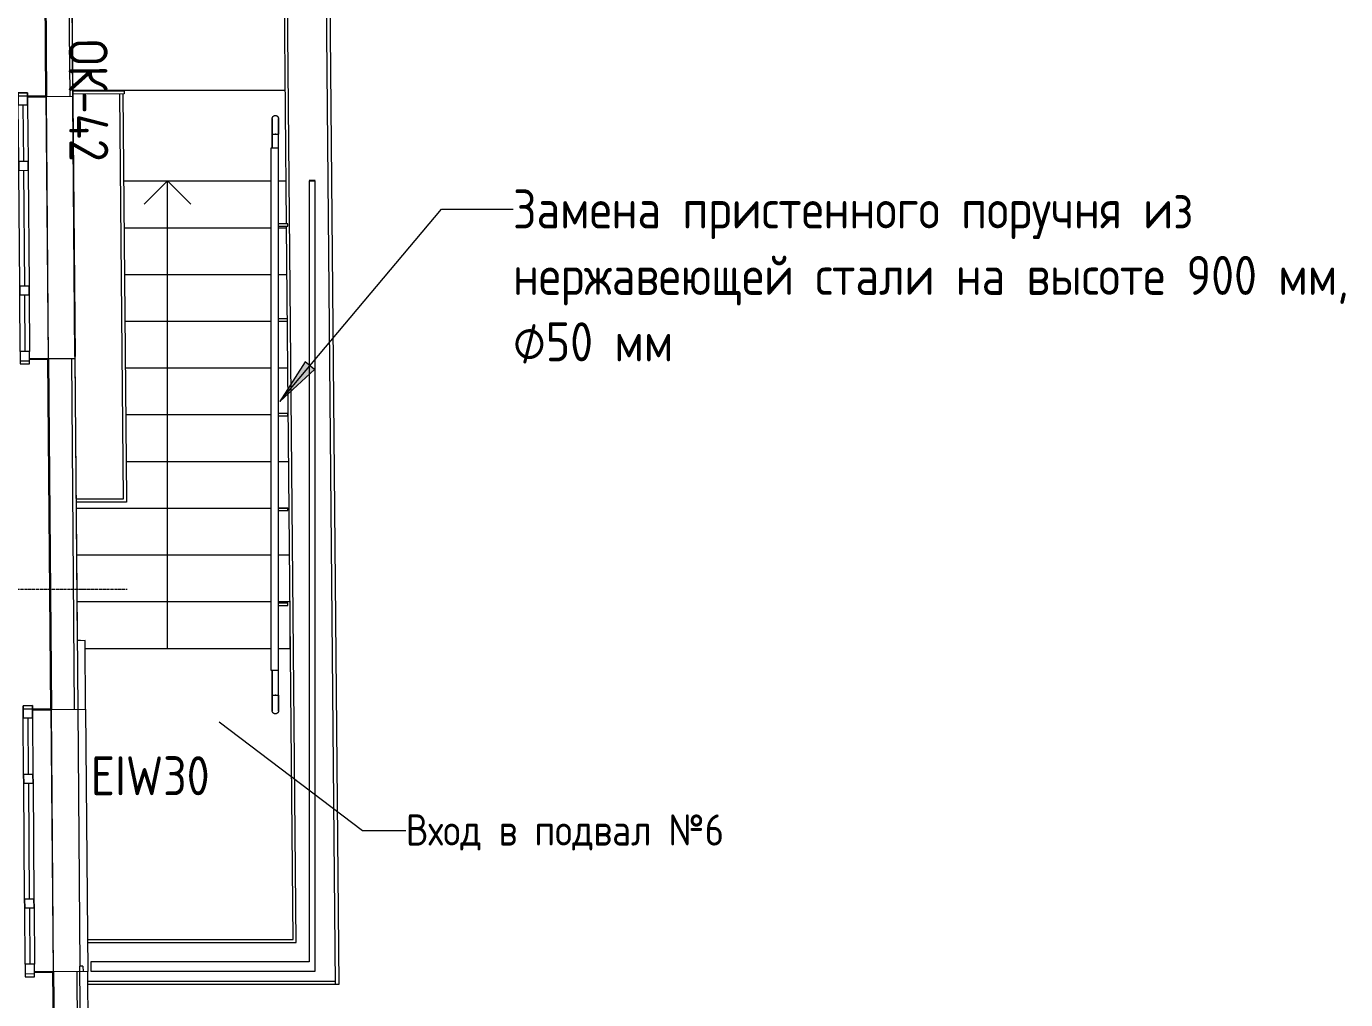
# Model space of a CAD drawing. Header units: millimetres. Extents: x -11345 to 411485, y -9810 to 73012.
# Drawn here: x 87412 to 95874, y 17611 to 23857 of the extents above; entities that cross this region are included whole.
import ezdxf

# ---------------------------------------------------------------- set-up
doc = ezdxf.new("R2010")
doc.units = ezdxf.units.MM
doc.linetypes.add('ADSK_Линия сетки', pattern=[25, 20, -2.5, 0, -2.5])
for name, color, linetype, lineweight in [('_ Окна', 7, 'Continuous', 9), ('Аннотация', 7, 'Continuous', 18), ('Лестницы', 7, 'Continuous', 9), ('Марки окон', 7, 'Continuous', 20), ('Ограждение', 7, 'Continuous', 9), ('Окна', 7, 'Continuous', 9), ('Оси', 253, 'Continuous', 9), ('Перекрытие', 7, 'Continuous', 9), ('Стены внутренние', 7, 'Continuous', 18), ('Стены наружные', 7, 'Continuous', 18), ('Стены несущие', 7, 'Continuous', 30), ('Стены отделка', 7, 'Continuous', 30), ('Стены штриховка', 7, 'Continuous', 9), ('Стрелки вверх', 7, 'Continuous', 18)]:
    doc.layers.add(name, color=color, linetype=linetype, lineweight=lineweight)
doc.layers.add('PDF _Линии', color=7, linetype='Continuous')
doc.layers.add('Линии', color=7, linetype='Continuous', lineweight=9, true_color=0x00a600)
doc.styles.add('GOST Common_2', font='GOST_Common.ttf', dxfattribs={"width": 0.9, "height": 250})
doc.styles.add('GOST Common_6', font='GOST_Common.ttf', dxfattribs={"width": 0.9, "height": 200})

# ---------------------------------------------------------------- blocks, each defined once
blk = doc.blocks.new('окно трехпол с фрамугой - 1700-2320_h___нов_ ок42 ЕIW30-6531922-План 1-го этажа')
at = {"layer": '_ Окна', "lineweight": 18}
for p, q in [((-870, 75), (-870, 135)), ((-870, 135), (-790, 135)), ((-790, 135), (-790, 75)), ((-430, 75), (-430, 135)), ((-430, 135), (-370, 135)), ((-370, 135), (-370, 75)), ((370, 75), (370, 135)), ((370, 135), (430, 135)), ((430, 135), (430, 75)), ((790, 135), (790, 75)), ((870, 135), (790, 135)), ((870, 75), (870, 135)), ((-790, 75), (-870, 75)), ((-370, 75), (-430, 75)), ((430, 75), (370, 75)), ((790, 75), (870, 75))]:
    blk.add_line(p, q, dxfattribs=at)
at = {"layer": '_ Окна'}
for p, q in [((-850, 75), (-850, 135)), ((-790, 105), (-430, 105)), ((-370, 105), (370, 105)), ((430, 105), (790, 105)), ((850, 75), (850, 135))]:
    blk.add_line(p, q, dxfattribs=at)
at = {"layer": 'Окна'}
for p, q in [((-870, 135), (-870, 75)), ((-790, 135), (-870, 135)), ((-790, 135), (-430, 135)), ((-370, 135), (-430, 135)), ((-370, 135), (370, 135)), ((430, 135), (370, 135)), ((430, 135), (790, 135)), ((870, 135), (790, 135)), ((870, 75), (870, 135)), ((-870, 75), (-790, 75)), ((-430, 75), (-790, 75)), ((-430, 75), (-370, 75)), ((370, 75), (-370, 75)), ((370, 75), (430, 75)), ((790, 75), (430, 75)), ((790, 75), (870, 75))]:
    blk.add_line(p, q, dxfattribs=at)
blk = doc.blocks.new('окно трехпол с фрамугой - 1700-2320_h___нов_ ок42 ЕIW30-V40-План 1-го этажа')
at = {"layer": '_ Окна', "lineweight": 18}
for p, q in [((-870, 75), (-870, 135)), ((-870, 135), (-790, 135)), ((-790, 135), (-790, 75)), ((-430, 75), (-430, 135)), ((-430, 135), (-370, 135)), ((-370, 135), (-370, 75)), ((370, 75), (370, 135)), ((370, 135), (430, 135)), ((430, 135), (430, 75)), ((790, 135), (790, 75)), ((870, 135), (790, 135)), ((870, 75), (870, 135)), ((-790, 75), (-870, 75)), ((-370, 75), (-430, 75)), ((430, 75), (370, 75)), ((790, 75), (870, 75))]:
    blk.add_line(p, q, dxfattribs=at)
at = {"layer": '_ Окна'}
for p, q in [((-850, 75), (-850, 135)), ((-790, 105), (-430, 105)), ((-370, 105), (370, 105)), ((430, 105), (790, 105)), ((850, 75), (850, 135))]:
    blk.add_line(p, q, dxfattribs=at)
at = {"layer": 'Окна'}
for p, q in [((-870, 135), (-870, 75)), ((-790, 135), (-870, 135)), ((-790, 135), (-430, 135)), ((-370, 135), (-430, 135)), ((-370, 135), (370, 135)), ((430, 135), (370, 135)), ((430, 135), (790, 135)), ((870, 135), (790, 135)), ((870, 75), (870, 135)), ((-870, 75), (-790, 75)), ((-430, 75), (-790, 75)), ((-430, 75), (-370, 75)), ((370, 75), (-370, 75)), ((370, 75), (430, 75)), ((790, 75), (430, 75)), ((790, 75), (870, 75))]:
    blk.add_line(p, q, dxfattribs=at)
blk = doc.blocks.new('Тип верхнего поручня - Верхний поручень_Внутренний_-6634696-План 1-го этажа')
at = {"layer": 'Ограждение'}
for p, q in [((56935.4, 23165), (56935.4, 23076.2)), ((56957.7, 23165), (56953.1, 23165)), ((56975.4, 23076.2), (56975.4, 23165)), ((56935.4, 19725), (56935.4, 19565)), ((56975.4, 19565), (56975.4, 19725)), ((56953.1, 19565), (56957.7, 19565))]:
    blk.add_line(p, q, dxfattribs=at)
blk = doc.blocks.new('Тип верхнего поручня - D40 шаг 200-16091-План 1-го этажа')
at = {"layer": 'Ограждение'}
for p, q in [((0, 2.3), (0, 0)), ((0, 0), (0, -2.3))]:
    blk.add_line(p, q, dxfattribs=at)
at = {"layer": 'Ограждение', "flags": 128}
for points in [[(0, 20), (4, 20), (8, 20), (12, 20), (15.9, 20), (19.9, 20), (23.8, 20), (27.6, 20), (31.5, 20), (35.2, 20), (38.9, 20), (42.6, 20), (46.2, 20), (49.7, 20), (53.1, 20), (56.5, 20), (59.7, 20), (62.9, 20), (65.9, 20), (68.9, 20), (71.7, 20), (74.5, 20), (77.1, 20), (79.6, 20), (81.9, 20), (84.1, 20), (86.2, 20), (88.2, 20), (90, 20), (91.7, 20), (93.2, 20), (94.6, 20), (95.8, 20), (96.9, 20), (97.8, 20), (98.5, 20), (99.1, 20), (99.6, 20), (99.9, 20), (100, 20), (100, 20)], [(100, 20), (99.9, 20), (99.7, 20), (99.3, 20), (98.7, 20), (98, 20), (97.1, 20), (96.1, 20), (94.9, 20), (93.6, 20), (92.1, 20), (90.5, 20), (88.7, 20), (86.8, 20), (84.7, 20), (82.5, 20), (80.2, 20), (77.8, 20), (75.2, 20), (72.5, 20), (69.7, 20), (66.7, 20), (63.7, 20), (60.6, 20), (57.4, 20), (54, 20), (50.6, 20), (47.1, 20), (43.6, 20), (39.9, 20), (36.2, 20), (32.5, 20), (28.7, 20), (24.8, 20), (20.9, 20), (17, 20), (13, 20), (9.1, 20), (5.1, 20), (1.1, 20), (0, 20)], [(100, 20), (100.8, 20), (101.6, 19.9), (102.4, 19.9), (103.2, 19.7), (104, 19.6), (104.8, 19.4), (105.5, 19.2), (106.3, 19), (107, 18.7), (107.8, 18.4), (108.5, 18.1), (109.2, 17.7), (109.9, 17.4), (110.6, 16.9), (111.3, 16.5), (111.9, 16), (112.6, 15.6), (113.2, 15), (113.8, 14.5), (114.3, 13.9), (114.9, 13.3), (115.4, 12.7), (115.9, 12.1), (116.4, 11.5), (116.8, 10.8), (117.2, 10.1), (117.6, 9.4), (118, 8.7), (118.3, 8), (118.6, 7.2), (118.9, 6.5), (119.2, 5.7), (119.4, 5), (119.6, 4.2), (119.7, 3.4), (119.8, 2.6), (119.9, 1.8), (120, 1), (120, 0.2), (120, 0)], [(120, 0), (120, -0.8), (119.9, -1.6), (119.9, -2.4), (119.7, -3.2), (119.6, -4), (119.4, -4.8), (119.2, -5.5), (119, -6.3), (118.7, -7), (118.4, -7.8), (118.1, -8.5), (117.7, -9.2), (117.4, -9.9), (116.9, -10.6), (116.5, -11.3), (116, -11.9), (115.6, -12.6), (115, -13.2), (114.5, -13.8), (113.9, -14.3), (113.3, -14.9), (112.7, -15.4), (112.1, -15.9), (111.5, -16.4), (110.8, -16.8), (110.1, -17.2), (109.4, -17.6), (108.7, -18), (108, -18.3), (107.2, -18.6), (106.5, -18.9), (105.7, -19.2), (105, -19.4), (104.2, -19.6), (103.4, -19.7), (102.6, -19.8), (101.8, -19.9), (101, -20), (100.2, -20), (100, -20)], [(0, -20), (4, -20), (8, -20), (12, -20), (15.9, -20), (19.9, -20), (23.8, -20), (27.6, -20), (31.5, -20), (35.2, -20), (38.9, -20), (42.6, -20), (46.2, -20), (49.7, -20), (53.1, -20), (56.5, -20), (59.7, -20), (62.9, -20), (65.9, -20), (68.9, -20), (71.7, -20), (74.5, -20), (77.1, -20), (79.6, -20), (81.9, -20), (84.1, -20), (86.2, -20), (88.2, -20), (90, -20), (91.7, -20), (93.2, -20), (94.6, -20), (95.8, -20), (96.9, -20), (97.8, -20), (98.5, -20), (99.1, -20), (99.6, -20), (99.9, -20), (100, -20), (100, -20)], [(100, -20), (99.9, -20), (99.7, -20), (99.3, -20), (98.7, -20), (98, -20), (97.1, -20), (96.1, -20), (94.9, -20), (93.6, -20), (92.1, -20), (90.5, -20), (88.7, -20), (86.8, -20), (84.7, -20), (82.5, -20), (80.2, -20), (77.8, -20), (75.2, -20), (72.5, -20), (69.7, -20), (66.7, -20), (63.7, -20), (60.6, -20), (57.4, -20), (54, -20), (50.6, -20), (47.1, -20), (43.6, -20), (39.9, -20), (36.2, -20), (32.5, -20), (28.7, -20), (24.8, -20), (20.9, -20), (17, -20), (13, -20), (9.1, -20), (5.1, -20), (1.1, -20), (0, -20)]]:
    blk.add_lwpolyline(points, dxfattribs=at)
blk = doc.blocks.new('Тип верхнего поручня - D40 шаг 200-V79-План 1-го этажа')
at = {"layer": 'Ограждение'}
for p, q in [((0, 2.3), (0, 0)), ((0, 0), (0, -2.3))]:
    blk.add_line(p, q, dxfattribs=at)
at = {"layer": 'Ограждение', "flags": 128}
for points in [[(0, 20), (4, 20), (8, 20), (12, 20), (15.9, 20), (19.9, 20), (23.8, 20), (27.6, 20), (31.5, 20), (35.2, 20), (38.9, 20), (42.6, 20), (46.2, 20), (49.7, 20), (53.1, 20), (56.5, 20), (59.7, 20), (62.9, 20), (65.9, 20), (68.9, 20), (71.7, 20), (74.5, 20), (77.1, 20), (79.6, 20), (81.9, 20), (84.1, 20), (86.2, 20), (88.2, 20), (90, 20), (91.7, 20), (93.2, 20), (94.6, 20), (95.8, 20), (96.9, 20), (97.8, 20), (98.5, 20), (99.1, 20), (99.6, 20), (99.9, 20), (100, 20), (100, 20)], [(100, 20), (99.9, 20), (99.7, 20), (99.3, 20), (98.7, 20), (98, 20), (97.1, 20), (96.1, 20), (94.9, 20), (93.6, 20), (92.1, 20), (90.5, 20), (88.7, 20), (86.8, 20), (84.7, 20), (82.5, 20), (80.2, 20), (77.8, 20), (75.2, 20), (72.5, 20), (69.7, 20), (66.7, 20), (63.7, 20), (60.6, 20), (57.4, 20), (54, 20), (50.6, 20), (47.1, 20), (43.6, 20), (39.9, 20), (36.2, 20), (32.5, 20), (28.7, 20), (24.8, 20), (20.9, 20), (17, 20), (13, 20), (9.1, 20), (5.1, 20), (1.1, 20), (0, 20)], [(100, 20), (100.8, 20), (101.6, 19.9), (102.4, 19.9), (103.2, 19.7), (104, 19.6), (104.8, 19.4), (105.5, 19.2), (106.3, 19), (107, 18.7), (107.8, 18.4), (108.5, 18.1), (109.2, 17.7), (109.9, 17.4), (110.6, 16.9), (111.3, 16.5), (111.9, 16), (112.6, 15.6), (113.2, 15), (113.8, 14.5), (114.3, 13.9), (114.9, 13.3), (115.4, 12.7), (115.9, 12.1), (116.4, 11.5), (116.8, 10.8), (117.2, 10.1), (117.6, 9.4), (118, 8.7), (118.3, 8), (118.6, 7.2), (118.9, 6.5), (119.2, 5.7), (119.4, 5), (119.6, 4.2), (119.7, 3.4), (119.8, 2.6), (119.9, 1.8), (120, 1), (120, 0.2), (120, 0)], [(0, -20), (4, -20), (8, -20), (12, -20), (15.9, -20), (19.9, -20), (23.8, -20), (27.6, -20), (31.5, -20), (35.2, -20), (38.9, -20), (42.6, -20), (46.2, -20), (49.7, -20), (53.1, -20), (56.5, -20), (59.7, -20), (62.9, -20), (65.9, -20), (68.9, -20), (71.7, -20), (74.5, -20), (77.1, -20), (79.6, -20), (81.9, -20), (84.1, -20), (86.2, -20), (88.2, -20), (90, -20), (91.7, -20), (93.2, -20), (94.6, -20), (95.8, -20), (96.9, -20), (97.8, -20), (98.5, -20), (99.1, -20), (99.6, -20), (99.9, -20), (100, -20), (100, -20)], [(100, -20), (99.9, -20), (99.7, -20), (99.3, -20), (98.7, -20), (98, -20), (97.1, -20), (96.1, -20), (94.9, -20), (93.6, -20), (92.1, -20), (90.5, -20), (88.7, -20), (86.8, -20), (84.7, -20), (82.5, -20), (80.2, -20), (77.8, -20), (75.2, -20), (72.5, -20), (69.7, -20), (66.7, -20), (63.7, -20), (60.6, -20), (57.4, -20), (54, -20), (50.6, -20), (47.1, -20), (43.6, -20), (39.9, -20), (36.2, -20), (32.5, -20), (28.7, -20), (24.8, -20), (20.9, -20), (17, -20), (13, -20), (9.1, -20), (5.1, -20), (1.1, -20), (0, -20)], [(120, 0), (120, -0.8), (119.9, -1.6), (119.9, -2.4), (119.7, -3.2), (119.6, -4), (119.4, -4.8), (119.2, -5.5), (119, -6.3), (118.7, -7), (118.4, -7.8), (118.1, -8.5), (117.7, -9.2), (117.4, -9.9), (116.9, -10.6), (116.5, -11.3), (116, -11.9), (115.6, -12.6), (115, -13.2), (114.5, -13.8), (113.9, -14.3), (113.3, -14.9), (112.7, -15.4), (112.1, -15.9), (111.5, -16.4), (110.8, -16.8), (110.1, -17.2), (109.4, -17.6), (108.7, -18), (108, -18.3), (107.2, -18.6), (106.5, -18.9), (105.7, -19.2), (105, -19.4), (104.2, -19.6), (103.4, -19.7), (102.6, -19.8), (101.8, -19.9), (101, -20), (100.2, -20), (100, -20)]]:
    blk.add_lwpolyline(points, dxfattribs=at)
blk = doc.blocks.new('Тип верхнего поручня - Верхний поручень_Внутренний_-V80-План 1-го этажа')
at = {"layer": 'Ограждение'}
for p, q in [((56935.4, 23165), (56975.4, 23165)), ((56935.4, 23076.2), (56935.4, 23165)), ((56975.4, 23076.2), (56975.4, 23165)), ((56935.4, 19565), (56935.4, 19725)), ((56975.4, 19565), (56975.4, 19725)), ((56935.4, 19565), (56975.4, 19565))]:
    blk.add_line(p, q, dxfattribs=at)
blk = doc.blocks.new('ADSK_Ограждение_Опоры_Г_образная - D15 высота60 консоль80-16089-План 1-го этажа')
at = {"layer": 'Ограждение'}
for p, q in [((-7.5, 80), (-7.5, 20.8)), ((0, 80), (-7.5, 80)), ((7.5, 80), (0, 80)), ((7.5, 20.8), (7.5, 80))]:
    blk.add_line(p, q, dxfattribs=at)
blk = doc.blocks.new('ADSK_Ограждение_Опоры_Г_образная - D15 высота60 консоль80-V81-План 1-го этажа')
at = {"layer": 'Ограждение'}
for p, q in [((-7.5, 77.4), (-7.5, 20.8)), ((7.5, 20.8), (7.5, 77.5))]:
    blk.add_line(p, q, dxfattribs=at)
blk = doc.blocks.new('оси')
at = {"layer": 'Оси', "linetype": 'ADSK_Линия сетки'}
blk.add_line((-5146.135, 22400), (62505.288, 22400), dxfattribs=at)

msp = doc.modelspace()

# ---------------------------------------------------------------- hatches: boundary and pattern name
at = {"layer": 'Аннотация', "lineweight": 9}
msp.add_hatch(color=256, dxfattribs=at).paths.add_polyline_path([(89037.89086, 21449.42309), (89261.08845, 21653.73351), (89200.60375, 21704.53958)])

# ---------------------------------------------------------------- linework, layer by layer
at = {"layer": 'PDF _Линии'}
msp.add_line((89264.96299, 22865), (89224.96299, 22865), dxfattribs=at)
at = {"layer": 'Аннотация', "lineweight": 9}
for p, q in [((89037.89086, 21449.42309), (90075.47186, 22684.66456)), ((90075.47186, 22684.66456), (90533.60203, 22684.66456)), ((89200.60375, 21704.53958), (89037.89086, 21449.42309)), ((89261.08845, 21653.73351), (89200.60375, 21704.53958)), ((89037.89086, 21449.42309), (89261.08845, 21653.73351)), ((88648.0884, 19392.85181), (89569.12864, 18695.422)), ((89569.12864, 18695.422), (89846.57758, 18695.422))]:
    msp.add_line(p, q, dxfattribs=at)
at = {"layer": 'Лестницы'}
for p, q in [((88036.78072, 22865), (88980.06103, 22865)), ((89030.06103, 22865), (89078.62693, 22865)), ((88039.4173, 22565), (88980.06103, 22565)), ((88039.4173, 22565), (88980.06103, 22565)), ((89030.06103, 22565), (89081.34547, 22565)), ((89030.06103, 22565), (89081.34547, 22565)), ((88042.05388, 22265), (88980.06103, 22265)), ((88042.05388, 22265), (88980.06103, 22265)), ((89030.06103, 22265), (89084.06401, 22265)), ((89030.06103, 22265), (89084.06401, 22265)), ((88044.69046, 21965), (88980.06103, 21965)), ((88044.69046, 21965), (88980.06103, 21965)), ((89030.06103, 21965), (89086.78255, 21965)), ((89030.06103, 21965), (89086.78255, 21965)), ((88047.32704, 21665), (88980.06103, 21665)), ((88047.32704, 21665), (88980.06103, 21665)), ((89030.06103, 21665), (89089.50109, 21665)), ((89030.06103, 21665), (89089.50109, 21665)), ((88049.96363, 21365), (88980.06103, 21365)), ((88049.96363, 21365), (88980.06103, 21365)), ((89089.26103, 21365), (89092.21963, 21365)), ((89089.26103, 21365), (89092.21963, 21365)), ((88052.60021, 21065), (88980.06103, 21065)), ((88052.60021, 21065), (88980.06103, 21065)), ((89030.06103, 21065), (89094.93817, 21065)), ((89030.06103, 21065), (89094.93817, 21065)), ((87732.10956, 20765), (88980.06103, 20765)), ((87732.10956, 20765), (88980.06103, 20765)), ((89030.06103, 20765), (89097.65671, 20765)), ((89030.06103, 20765), (89097.65671, 20765)), ((87734.52995, 20465), (88980.06103, 20465)), ((87734.52995, 20465), (88980.06103, 20465)), ((89030.06103, 20465), (89100.37525, 20465)), ((89030.06103, 20465), (89100.37525, 20465)), ((87736.95035, 20165), (88980.06103, 20165)), ((87736.95035, 20165), (88980.06103, 20165)), ((89030.06103, 20165), (89103.09379, 20165)), ((89030.06103, 20165), (89103.09379, 20165)), ((89103.42928, 19865), (89103.42928, 20127.97775)), ((87788.68727, 19865), (88980.06103, 19865)), ((87788.68727, 19865), (88980.06103, 19865)), ((89030.06103, 19865), (89103.42928, 19865)), ((89030.06103, 19865), (89103.42928, 19865))]:
    msp.add_line(p, q, dxfattribs=at)
at = {"layer": 'Линии', "color": 7, "lineweight": 18}
for p, q in [((89030.06103, 23076.15859), (88980.06103, 23076.15859)), ((88980.06103, 23076.15859), (88980.06103, 19725)), ((89030.06103, 19725), (89030.06103, 23076.15859)), ((88980.06103, 19725), (89030.06103, 19725))]:
    msp.add_line(p, q, dxfattribs=at)
at = {"layer": 'Линии', "color": 7}
for p, q in [((89224.96299, 22865), (89224.96299, 17852.60024)), ((89264.96299, 17792.60024), (89264.96299, 22865)), ((89224.96299, 17852.60024), (87824.96299, 17852.60024)), ((87824.96299, 17852.60024), (87824.96299, 17792.60024)), ((87824.96299, 17792.60024), (89264.96299, 17792.60024))]:
    msp.add_line(p, q, dxfattribs=at)
at = {"layer": 'Перекрытие'}
for p, q in [((89073.37109, 23445), (87710.46487, 23445)), ((88036.78072, 22865), (88980.06103, 22865)), ((89030.06103, 22865), (89078.62693, 22865)), ((89105.81233, 19865), (89103.42928, 19865))]:
    msp.add_line(p, q, dxfattribs=at)
at = {"layer": 'Стены внутренние'}
for p, q in [((89142.9164, 17977.60024), (89086.34628, 24220.30115)), ((87539.31185, 23407.26204), (87552.9392, 21722.31715)), ((87758.28237, 19914.86138), (87738.96972, 19914.70518)), ((87571.12485, 19473.76502), (87584.75221, 17788.82012)), ((87803.95203, 17977.60024), (89142.9164, 17977.60024)), ((87775.18296, 17825.19966), (87755.18362, 17825.03791)), ((87755.46537, 17790.20081), (87755.18362, 17825.03791)), ((87775.18296, 17825.19966), (87775.46472, 17790.36255)), ((89395.19211, 17727.60024), (87805.97396, 17727.60024))]:
    msp.add_line(p, q, dxfattribs=at)
at = {"layer": 'Стены наружные'}
for p, q in [((89081.13222, 22588.53262), (89066.16587, 24240.1191)), ((89395.37335, 17707.60024), (89336.15772, 24242.24174)), ((89356.1569, 24242.42297), (89415.37417, 17707.60024)), ((87710.50027, 23440.80305), (88038.54012, 23443.68606)), ((88038.54012, 23443.68606), (88038.71589, 23423.68683)), ((87553.65858, 21722.32297), (87540.03122, 23407.26786)), ((87723.25348, 21738.72983), (87709.98108, 23383.80001)), ((87710.22657, 23383.80199), (87723.53143, 21738.73207)), ((88038.71589, 23423.68683), (87710.66897, 23420.80376)), ((87710.98105, 23383.80807), (87724.25345, 21738.7379)), ((88034.71989, 20823.72708), (88011.87194, 23423.45091)), ((88031.87117, 23423.62668), (88054.72066, 20823.72708)), ((89122.73434, 17997.60024), (89081.26352, 22574.04373)), ((87731.63575, 20823.72708), (88034.71989, 20823.72708)), ((88054.72066, 20823.72708), (88054.72066, 20803.72708)), ((88054.72066, 20803.72708), (87731.79711, 20803.72708)), ((87585.47158, 17788.82594), (87571.84423, 19473.77083)), ((87741.83867, 19475.1457), (87755.18427, 17825.03792)), ((87791.83703, 19475.55007), (87805.46439, 17790.60518)), ((87803.79027, 17997.60024), (89122.73434, 17997.60024)), ((89415.37417, 17707.60024), (87806.13571, 17707.60024))]:
    msp.add_line(p, q, dxfattribs=at)
at = {"layer": 'Стены несущие'}
for p, q in [((87539.31185, 23407.26204), (87517.41084, 26115.19679)), ((87419.31577, 23406.29155), (87539.31185, 23407.26204)), ((87552.9392, 21722.31715), (87432.94313, 21721.34665)), ((87571.12485, 19473.76502), (87552.9392, 21722.31715)), ((87451.12878, 19472.79452), (87571.12485, 19473.76502)), ((87584.75221, 17788.82012), (87464.75613, 17787.84963)), ((87603.6655, 15450.29902), (87584.75221, 17788.82012))]:
    msp.add_line(p, q, dxfattribs=at)
at = {"layer": 'Стены отделка', "lineweight": 9}
for p, q in [((87518.13022, 26115.20261), (87540.03122, 23407.26786)), ((87688.01953, 26105.86008), (87709.98108, 23383.80001)), ((87710.02566, 23408.64273), (87688.12466, 26116.57747)), ((87710.98105, 23383.80807), (87689.0195, 26105.86815)), ((87540.03122, 23407.26786), (87710.02566, 23408.64273)), ((87709.98108, 23383.80001), (87710.98105, 23383.80807)), ((87703.65367, 21723.53608), (87553.65858, 21722.32297)), ((87553.65858, 21722.32297), (87571.84423, 19473.77083)), ((87723.65302, 21723.69783), (87703.65367, 21723.53608)), ((87724.25345, 21738.7379), (87723.25348, 21738.72983)), ((87723.25348, 21738.72983), (87737.97431, 19914.13286)), ((87723.65302, 21723.69783), (87741.83867, 19475.1457)), ((87738.97428, 19914.14093), (87724.25345, 21738.7379)), ((87737.97431, 19914.13286), (87738.97428, 19914.14093)), ((87788.28661, 19914.53976), (87738.28825, 19914.13539)), ((87791.83703, 19475.55007), (87788.28661, 19914.53976)), ((87571.84423, 19473.77083), (87791.83703, 19475.55007)), ((87805.46439, 17790.60518), (87585.47158, 17788.82594)), ((87585.47158, 17788.82594), (87604.38488, 15450.30484)), ((87774.37932, 15451.6797), (87755.46603, 17790.20081)), ((87824.37768, 15452.08408), (87805.46439, 17790.60518))]:
    msp.add_line(p, q, dxfattribs=at)
at = {"layer": 'Стены штриховка'}
for p, q in [((87668.12531, 26116.41572), (87690.02632, 23408.48098)), ((87703.65367, 21723.53608), (87703.65367, 21723.53608)), ((87721.83932, 19474.98395), (87703.65367, 21723.53608)), ((87735.46668, 17790.03906), (87754.37997, 15451.51795))]:
    msp.add_line(p, q, dxfattribs=at)
at = {"layer": 'Стрелки вверх'}
for p, q in [((88316.74515, 22865), (88166.74515, 22715)), ((88316.74515, 22565), (88316.74515, 22865)), ((88316.74515, 22865), (88466.74515, 22715)), ((88316.74515, 22265), (88316.74515, 22565)), ((88316.74515, 21965), (88316.74515, 22265)), ((88316.74515, 21665), (88316.74515, 21965)), ((88316.74515, 21365), (88316.74515, 21665)), ((88316.74515, 21065), (88316.74515, 21365)), ((88316.74515, 20765), (88316.74515, 21065)), ((88316.74515, 20465), (88316.74515, 20765)), ((88316.74515, 20165), (88316.74515, 20465)), ((88316.74515, 19865), (88316.74515, 20165))]:
    msp.add_line(p, q, dxfattribs=at)

# ---------------------------------------------------------------- block references
msp.add_blockref('оси', (25553.42928, -2155))
at = {"layer": 'Ограждение'}
for name, p, rotation in [('Тип верхнего поручня - D40 шаг 200-V79-План 1-го этажа', (89009.26103, 23165), 90), ('ADSK_Ограждение_Опоры_Г_образная - D15 высота60 консоль80-16089-План 1-го этажа', (89009.26103, 22581.28818), 270), ('ADSK_Ограждение_Опоры_Г_образная - D15 высота60 консоль80-V81-План 1-го этажа', (89009.26103, 21973.14409), 270), ('ADSK_Ограждение_Опоры_Г_образная - D15 высота60 консоль80-16089-План 1-го этажа', (89009.26103, 21365), 270), ('ADSK_Ограждение_Опоры_Г_образная - D15 высота60 консоль80-16089-План 1-го этажа', (89009.26103, 20756.85591), 270), ('ADSK_Ограждение_Опоры_Г_образная - D15 высота60 консоль80-16089-План 1-го этажа', (89009.26103, 20148.71182), 270), ('Тип верхнего поручня - D40 шаг 200-16091-План 1-го этажа', (89009.26103, 19565), 270)]:
    msp.add_blockref(name, p, dxfattribs=dict(at, rotation=rotation))
for name in ['Тип верхнего поручня - Верхний поручень_Внутренний_-6634696-План 1-го этажа', 'Тип верхнего поручня - Верхний поручень_Внутренний_-V80-План 1-го этажа']:
    msp.add_blockref(name, (32053.86393, 0), dxfattribs=at)
at = {"layer": 'Окна', "rotation": 270.4633818725635}
for name, p in [('окно трехпол с фрамугой - 1700-2320_h___нов_ ок42 ЕIW30-6531922-План 1-го этажа', (87291.15408, 22560.22738)), ('окно трехпол с фрамугой - 1700-2320_h___нов_ ок42 ЕIW30-V40-План 1-го этажа', (87322.96709, 18626.73035))]:
    msp.add_blockref(name, p, dxfattribs=at)

# ---------------------------------------------------------------- texts
at = {"layer": 'Аннотация', "lineweight": 9, "attachment_point": 1, "line_spacing_factor": 1.022766}
for s, insert, char_height, width, style in [('\\pxt1.44,2.88,4.32,5.76,7.2,8.64,10.08,11.52,12.96,14.4,15.84,17.28,18.72,20.16,21.6,23.04,24.48,25.92,27.36,28.8,30.24,31.68,33.12,34.56,36,37.44,38.88,40.32,41.76,43.2,44.64,46.08;{Замена пристенного поручня из нержавеющей стали на высоте 900 мм, ⌀50 мм}', (90533.60203, 22809.85771), 250, 5494.5, 'GOST Common_2'), ('\\pxt1.8,3.6,5.4,7.2,9,10.8,12.6,14.4,16.2,18,19.8,21.6,23.4,25.2,27,28.8,30.6,32.4,34.2,36,37.8,39.6,41.4,43.2,45,46.8,48.6,50.4,52.2,54,55.8,57.6;Вход в подвал №6', (89846.57758, 18799.54527), 200, 2000.7, 'GOST Common_6')]:
    msp.add_mtext(s, dxfattribs=dict(at, insert=insert, char_height=char_height, width=width, style=style))
at = {"layer": 'Аннотация', "color": 1, "lineweight": 9, "true_color": 0xff0000, "insert": (87823.79783, 19172.61809), "char_height": 250, "width": 811.737, "attachment_point": 1, "line_spacing_factor": 1.022766, "style": 'GOST Common_2'}
msp.add_mtext('\\pxt1.44,2.88,4.32,5.76,7.2,8.64,10.08,11.52,12.96,14.4,15.84,17.28,18.72,20.16,21.6,23.04,24.48,25.92,27.36,28.8,30.24,31.68,33.12,34.56,36,37.44,38.88,40.32,41.76,43.2,44.64,46.08;{ЕIW30}', dxfattribs=at)
at = {"layer": 'Марки окон', "lineweight": 9, "insert": (87809.80656, 23381.46354), "char_height": 250, "width": 863.1, "attachment_point": 5, "rotation": 270.463381873, "line_spacing_factor": 1.022766, "style": 'GOST Common_2'}
msp.add_mtext('\\pxqc,t1.8,3.6,5.4,7.2,9,10.8,12.6,14.4,16.2,18,19.8,21.6,23.4,25.2,27,28.8,30.6,32.4,34.2,36,37.8,39.6,41.4,43.2,45,46.8,48.6,50.4,52.2,54,55.8,57.6;{ОК-42}', dxfattribs=at)

doc.saveas('drawing.dxf')
